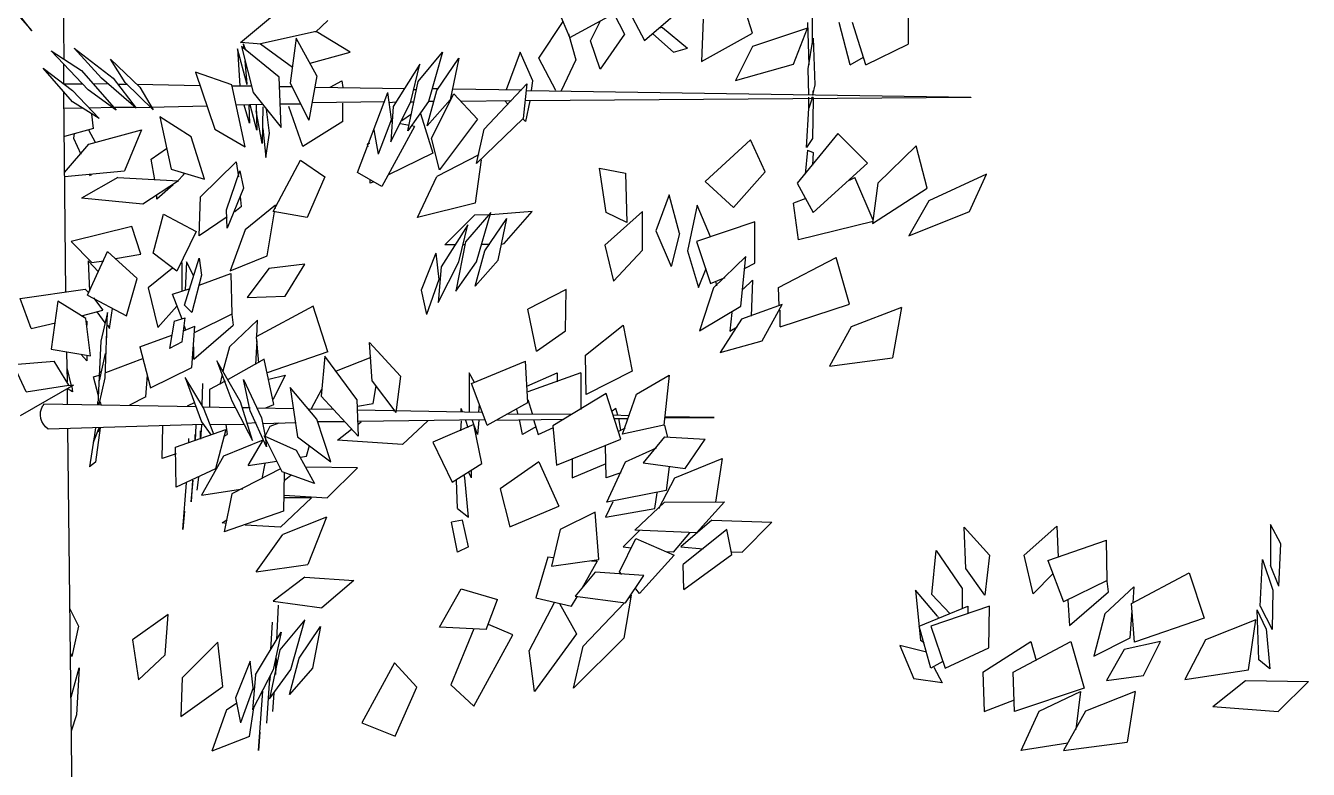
# Model space of a CAD drawing. Header units: millimetres. Extents: x 563079 to 571925, y 2063830 to 2067381.
# Drawn here: x 570974.44 to 570982.69, y 2066233.27 to 2066238.05 of the extents above; entities that cross this region are included whole.
import ezdxf

# ---------------------------------------------------------------- set-up
doc = ezdxf.new("R2010")
doc.units = ezdxf.units.MM
doc.header["$MEASUREMENT"] = 0
doc.layers.add('SO', color=48, linetype='Continuous')

# ---------------------------------------------------------------- blocks, each defined once
blk = doc.blocks.new('fasfsfsdf')
at = {"color": 99, "linetype": 'ByBlock'}
for p, q in [((596094.0877, 2065628.899), (596094.0211, 2065623.2369)), ((596089.5922, 2065623.401), (596089.6874, 2065623.7007)), ((596088.5932, 2065623.5972), (596088.5932, 2065623.3296)), ((596089.2069, 2065623.3296), (596089.2069, 2065623.5972)), ((596090.2868, 2065623.3546), (596089.968, 2065623.6293)), ((596094.2257, 2065623.4153), (596094.4064, 2065623.6436)), ((596090.4057, 2065623.5758), (596090.2868, 2065623.3546)), ((596090.5199, 2065623.5937), (596090.4152, 2065623.3939)), ((596090.7672, 2065623.3724), (596090.8386, 2065623.5401)), ((596094.316, 2065623.5187), (596094.2257, 2065623.4153)), ((596088.8644, 2065623.1976), (596088.95, 2065623.4688)), ((596088.9643, 2065623.1976), (596089.0356, 2065623.4688)), ((596089.2402, 2065623.4688), (596089.2307, 2065623.1976)), ((596089.3306, 2065623.2012), (596089.2402, 2065623.4331)), ((596089.2402, 2065623.4331), (596089.5922, 2065623.3154)), ((596089.9109, 2065623.4902), (596089.9205, 2065623.219)), ((596090.1726, 2065623.4367), (596090.0108, 2065623.3047)), ((596090.1726, 2065623.4367), (596090.1916, 2065623.4331)), ((596090.7672, 2065623.3724), (596090.5199, 2065623.508)), ((596090.634, 2065623.351), (596090.5722, 2065623.4759)), ((596090.967, 2065623.2404), (596090.81, 2065623.4759)), ((596092.4037, 2065623.4081), (596092.3228, 2065623.4831)), ((596092.8841, 2065623.3403), (596092.6796, 2065623.5116)), ((596089.2021, 2065623.3689), (596089.1926, 2065623.0692)), ((596089.2354, 2065623.1726), (596089.2021, 2065623.3689)), ((596089.9205, 2065623.219), (596089.5922, 2065623.401)), ((596090.1012, 2065623.2797), (596090.2344, 2065623.3974)), ((596090.4152, 2065623.3939), (596090.5722, 2065623.1691)), ((596090.5722, 2065623.1691), (596090.634, 2065623.351)), ((596090.7767, 2065623.3974), (596090.7292, 2065623.2297)), ((596092.1801, 2065623.2797), (596092.3989, 2065623.4117)), ((596092.3942, 2065623.1263), (596092.5274, 2065623.3689)), ((596092.3989, 2065623.4117), (596092.7557, 2065623.3332)), ((596092.5274, 2065623.3689), (596092.5654, 2065623.0799)), ((596088.8644, 2065623.1976), (596088.5932, 2065623.3296)), ((596089.5922, 2065623.3154), (596089.7016, 2065623.0977)), ((596090.1012, 2065623.2797), (596090.0108, 2065623.3047)), ((596091.0051, 2065623.0942), (596091.086, 2065623.2797)), ((596091.086, 2065623.2797), (596091.1763, 2065623.0371)), ((596091.7424, 2065623.0906), (596091.5855, 2065623.2797)), ((596091.5855, 2065623.2797), (596091.6758, 2065622.9621)), ((596092.437, 2065623.2083), (596092.1801, 2065623.2797)), ((596092.7557, 2065623.3332), (596092.5511, 2065623.1834)), ((596092.6368, 2065623.1191), (596092.8794, 2065623.3154)), ((596092.7509, 2065623.3296), (596092.8841, 2065623.3403)), ((596092.8794, 2065623.3154), (596092.8033, 2065623.0192)), ((596092.8413, 2065623.0692), (596092.9032, 2065623.3011)), ((596092.8508, 2065623.2904), (596092.8651, 2065623.3332)), ((596092.8604, 2065623.3011), (596092.8651, 2065623.3332)), ((596092.9032, 2065623.3011), (596092.8889, 2065623.062)), ((596093.9545, 2065623.3047), (596093.7024, 2065623.112)), ((596093.7785, 2065623.112), (596093.9545, 2065623.3047)), ((596093.8641, 2065623.0371), (596094.102, 2065623.2868)), ((596094.102, 2065623.2868), (596093.9069, 2065623.1619)), ((596088.9643, 2065623.1976), (596088.8787, 2065623.2476)), ((596089.7016, 2065623.0977), (596089.3306, 2065623.2012)), ((596090.7292, 2065623.2297), (596090.8243, 2065623.0299)), ((596090.8576, 2065623.0335), (596090.967, 2065623.2404)), ((596091.6235, 2065623.0335), (596091.4808, 2065623.2404)), ((596091.4808, 2065623.2404), (596091.5379, 2065622.9729)), ((596091.79, 2065622.9621), (596091.7329, 2065623.2012)), ((596091.7329, 2065623.2012), (596091.9042, 2065622.93)), ((596092.8413, 2065623.0763), (596092.8556, 2065623.2226)), ((596093.7214, 2065623.2333), (596093.5311, 2065623.0549)), ((596093.6263, 2065623.0835), (596093.7214, 2065623.2333)), ((596094.0211, 2065623.0763), (596094.0211, 2065623.2048)), ((596089.2307, 2065623.005), (596089.2354, 2065623.1726)), ((596092.3942, 2065623.1263), (596092.4465, 2065622.8408)), ((596092.6225, 2065622.7945), (596092.6368, 2065623.1191)), ((596092.9412, 2065623.0692), (596093.1743, 2065623.1512)), ((596093.1743, 2065623.1512), (596093.0506, 2065622.7838)), ((596093.7024, 2065623.112), (596093.5549, 2065622.9193)), ((596093.5549, 2065622.9193), (596093.7785, 2065623.112)), ((596093.9069, 2065623.1619), (596093.6833, 2065622.9051)), ((596094.1543, 2065623.1762), (596093.964, 2065623.0335)), ((596093.964, 2065622.9586), (596094.1543, 2065623.1762)), ((596091.0431, 2065623.0335), (596088.1889, 2065622.9907)), ((596089.1926, 2065623.0692), (596089.2069, 2065623.005)), ((596089.2021, 2065623.005), (596089.2021, 2065623.0299)), ((596091.0146, 2065623.0335), (596091.0051, 2065623.0942)), ((596091.3191, 2065622.7838), (596091.0431, 2065623.0763)), ((596091.0431, 2065623.0763), (596091.0669, 2065622.8515)), ((596091.5189, 2065623.0442), (596091.0764, 2065623.0371)), ((596091.614, 2065623.0442), (596091.6525, 2065623.0442)), ((596091.6854, 2065622.8052), (596091.6235, 2065623.0335)), ((596091.809, 2065622.7731), (596091.7424, 2065623.0906)), ((596091.7537, 2065623.0371), (596091.771, 2065623.0371)), ((596091.8281, 2065623.0442), (596092.4037, 2065623.0513)), ((596091.9137, 2065622.848), (596091.9375, 2065623.0192)), ((596092.1325, 2065622.5055), (596091.9375, 2065623.0192)), ((596092.2324, 2065623.0942), (596092.2277, 2065623.0513)), ((596092.3085, 2065623.0549), (596092.2324, 2065623.0942)), ((596092.5654, 2065623.0799), (596092.4465, 2065622.8408)), ((596092.632, 2065623.0585), (596092.5511, 2065623.0585)), ((596092.8033, 2065623.0192), (596092.6225, 2065622.7945)), ((596092.9365, 2065623.062), (596092.8128, 2065623.062)), ((596092.8556, 2065622.6696), (596092.9412, 2065623.0692)), ((596093.5501, 2065623.0727), (596093.1458, 2065623.0656)), ((596093.4455, 2065622.9086), (596093.6263, 2065623.0835)), ((596093.5311, 2065623.0549), (596093.4455, 2065622.9086)), ((596093.6738, 2065623.0727), (596093.612, 2065623.0727)), ((596093.6833, 2065622.9051), (596093.8641, 2065623.0371)), ((596093.7357, 2065623.0727), (596093.8308, 2065623.0763)), ((596093.964, 2065623.0335), (596093.7928, 2065622.8515)), ((596094.0211, 2065623.0763), (596093.9022, 2065623.0763)), ((596094.0068, 2065621.7348), (596094.0211, 2065623.0228)), ((596088.1889, 2065622.9907), (596088.1889, 2065622.9871)), ((596088.1889, 2065622.9871), (596091.0527, 2065622.9657)), ((596089.2069, 2065623.005), (596089.2021, 2065623.005)), ((596089.2021, 2065622.9907), (596089.2021, 2065622.9871)), ((596089.2021, 2065622.9871), (596089.2117, 2065622.9871)), ((596089.2021, 2065622.9764), (596089.2069, 2065622.7231)), ((596089.2117, 2065622.9871), (596089.2117, 2065622.9907)), ((596089.2117, 2065622.9764), (596089.2307, 2065622.9193)), ((596089.2307, 2065622.9193), (596089.2307, 2065622.9907)), ((596091.0241, 2065622.9657), (596091.0527, 2065622.8337)), ((596091.143, 2065622.9657), (596091.4665, 2065622.9621)), ((596091.1668, 2065622.9443), (596091.1859, 2065622.9657)), ((596091.5141, 2065623.0121), (596091.3619, 2065622.848)), ((596091.6568, 2065622.7267), (596091.5141, 2065623.0121)), ((596091.5379, 2065622.9729), (596091.6854, 2065622.8052)), ((596091.6425, 2065622.9621), (596091.6758, 2065622.9621)), ((596091.6758, 2065622.9621), (596091.809, 2065622.7731)), ((596091.7918, 2065622.9586), (596091.7701, 2065622.9586)), ((596091.9185, 2065622.7017), (596091.79, 2065622.9621)), ((596091.928, 2065622.955), (596091.8852, 2065622.9586)), ((596092.4227, 2065622.955), (596091.9565, 2065622.9621)), ((596092.2277, 2065622.8337), (596092.2277, 2065622.9514)), ((596092.4988, 2065622.9443), (596092.6273, 2065622.9443)), ((596092.9127, 2065622.9407), (596092.7414, 2065622.9443)), ((596092.7842, 2065622.9407), (596092.7795, 2065622.7766)), ((596092.7795, 2065622.7766), (596092.8223, 2065622.9407)), ((596092.8271, 2065622.823), (596092.8604, 2065622.9372)), ((596092.8318, 2065622.9372), (596092.8271, 2065622.823)), ((596093.7928, 2065622.8515), (596093.964, 2065622.9586)), ((596089.245, 2065622.666), (596089.2307, 2065622.9193)), ((596091.7282, 2065622.8837), (596091.6473, 2065622.6303)), ((596091.7853, 2065622.8801), (596091.8471, 2065622.8373)), ((596091.9042, 2065622.93), (596091.9185, 2065622.7017)), ((596092.4845, 2065622.6732), (596092.5749, 2065622.93)), ((596092.6986, 2065622.7588), (596092.7176, 2065622.9122)), ((596092.7414, 2065622.9265), (596092.7462, 2065622.691)), ((596092.7462, 2065622.691), (596092.7842, 2065622.9015)), ((596093.5597, 2065622.9229), (596093.0982, 2065622.9336)), ((596093.2029, 2065622.7338), (596093.4027, 2065622.8622)), ((596093.4027, 2065622.8622), (596093.3313, 2065622.5269)), ((596093.5597, 2065622.9229), (596093.6976, 2065622.9229)), ((596093.7071, 2065622.9229), (596093.8546, 2065622.9193)), ((596093.8308, 2065622.7873), (596093.8403, 2065622.8801)), ((596093.8974, 2065622.9193), (596094.0211, 2065622.9158)), ((596091.0669, 2065622.848), (596091.0527, 2065622.8337)), ((596091.0669, 2065622.8515), (596091.3666, 2065622.5625)), ((596091.3666, 2065622.5625), (596091.3191, 2065622.7838)), ((596091.3619, 2065622.848), (596091.6045, 2065622.5233)), ((596091.7662, 2065622.8016), (596091.7853, 2065622.8052)), ((596091.7662, 2065622.8016), (596091.9755, 2065622.4163)), ((596091.8566, 2065622.8194), (596091.7995, 2065622.8087)), ((596091.9137, 2065622.8337), (596091.9089, 2065622.8337)), ((596091.9137, 2065622.848), (596091.9993, 2065622.6232)), ((596092.0279, 2065622.7802), (596091.9993, 2065622.6232)), ((596092.2277, 2065622.8337), (596092.4845, 2065622.6732)), ((596092.7414, 2065622.7873), (596092.7224, 2065622.6018)), ((596093.0506, 2065622.7838), (596092.8556, 2065622.6696)), ((596093.8594, 2065622.6874), (596093.5216, 2065622.7802)), ((596093.5216, 2065622.7802), (596093.631, 2065622.5162)), ((596093.8165, 2065622.6981), (596093.8594, 2065622.7766)), ((596093.8308, 2065622.7873), (596094.0163, 2065622.7374)), ((596088.8549, 2065622.5661), (596089.0452, 2065622.7552)), ((596089.0452, 2065622.7552), (596089.3068, 2065622.4377)), ((596089.2069, 2065622.7231), (596089.245, 2065622.666)), ((596089.5114, 2065622.509), (596089.6065, 2065622.716)), ((596089.6065, 2065622.716), (596089.8967, 2065622.4484)), ((596091.6045, 2065622.5233), (596091.6568, 2065622.7267)), ((596092.0564, 2065622.691), (596092.0707, 2065622.6874)), ((596092.7224, 2065622.6018), (596092.6986, 2065622.7588)), ((596093.1172, 2065622.4626), (596093.2029, 2065622.7338)), ((596093.9593, 2065622.7267), (596093.9117, 2065622.6232)), ((596093.9545, 2065622.7552), (596093.9593, 2065622.7267)), ((596088.4695, 2065622.4056), (596088.5409, 2065622.6767)), ((596088.5409, 2065622.6767), (596088.7883, 2065622.4377)), ((596089.2402, 2065622.6482), (596089.2021, 2065622.6339)), ((596089.2021, 2065622.6339), (596089.2069, 2065622.5518)), ((596089.2402, 2065622.6482), (596089.2545, 2065622.4948)), ((596091.3524, 2065622.6196), (596091.6235, 2065622.4805)), ((596091.6473, 2065622.6303), (596091.9327, 2065622.4912)), ((596092.0707, 2065622.6874), (596092.0659, 2065622.6696)), ((596093.4598, 2065622.5911), (596093.3599, 2065622.6589)), ((596094.0163, 2065622.5055), (596093.8594, 2065622.6874)), ((596089.2021, 2065622.2486), (596088.8549, 2065622.5661)), ((596090.5769, 2065622.534), (596090.4104, 2065622.5019)), ((596090.5341, 2065622.2486), (596090.5769, 2065622.534)), ((596091.3381, 2065622.5875), (596091.3761, 2065622.3092)), ((596092.4988, 2065622.584), (596092.3418, 2065622.4769)), ((596092.6748, 2065622.2557), (596092.4988, 2065622.584)), ((596092.9127, 2065622.5733), (596092.8984, 2065622.4769)), ((596093.141, 2065622.3485), (596092.9127, 2065622.5733)), ((596093.3313, 2065622.5269), (596093.1172, 2065622.4626)), ((596093.436, 2065622.4591), (596093.4598, 2065622.5911)), ((596088.1984, 2065622.2557), (596088.089, 2065622.4948)), ((596088.089, 2065622.4948), (596088.46, 2065622.3235)), ((596088.8168, 2065622.1986), (596088.9357, 2065622.4734)), ((596088.969, 2065622.4555), (596088.9357, 2065622.4734)), ((596089.5114, 2065622.509), (596089.7159, 2065622.2807)), ((596089.8967, 2065622.4484), (596089.7159, 2065622.2807)), ((596090.4104, 2065622.5019), (596090.4009, 2065622.1844)), ((596091.7472, 2065622.2165), (596091.6235, 2065622.4805)), ((596091.9755, 2065622.4163), (596092.1325, 2065622.5055)), ((596092.0279, 2065622.4448), (596092.0516, 2065622.4377)), ((596092.0516, 2065622.4377), (596092.0516, 2065622.4591)), ((596092.3418, 2065622.4769), (596092.456, 2065622.2165)), ((596092.8889, 2065622.5162), (596092.8651, 2065622.4056)), ((596092.9745, 2065622.2664), (596092.8889, 2065622.5162)), ((596093.2504, 2065622.4912), (596093.2457, 2065622.5019)), ((596093.2504, 2065622.4912), (596093.2885, 2065622.4519)), ((596093.6738, 2065622.4734), (596093.2837, 2065622.4519)), ((596093.2837, 2065622.4519), (596093.5121, 2065622.3021)), ((596094.0163, 2065622.4805), (596093.631, 2065622.5162)), ((596093.6738, 2065622.4734), (596093.9069, 2065622.3413)), ((596093.8451, 2065622.4948), (596093.8498, 2065622.4841)), ((596093.8498, 2065622.4841), (596093.8546, 2065622.4948)), ((596088.8216, 2065622.1772), (596088.4695, 2065622.4056)), ((596088.7883, 2065622.4377), (596088.8216, 2065622.1772)), ((596089.3068, 2065622.4377), (596089.2021, 2065622.2486)), ((596090.0632, 2065622.113), (596090.1298, 2065622.3628)), ((596090.1298, 2065622.3628), (596090.2154, 2065622.1308)), ((596092.8651, 2065622.4056), (596092.9698, 2065622.1487)), ((596093.317, 2065622.427), (596093.4217, 2065622.3342)), ((596088.46, 2065622.3235), (596088.5885, 2065622.0987)), ((596089.2497, 2065622.3378), (596089.3306, 2065622.3092)), ((596089.2973, 2065622.0738), (596089.3306, 2065622.3092)), ((596089.8634, 2065622.0916), (596089.949, 2065622.295)), ((596089.949, 2065622.295), (596090.0108, 2065622.0024)), ((596091.3761, 2065622.3092), (596091.7472, 2065622.2165)), ((596092.6606, 2065622.295), (596092.8556, 2065622.138)), ((596092.6606, 2065622.2736), (596092.6606, 2065622.295)), ((596092.8794, 2065622.2878), (596092.8841, 2065622.352)), ((596092.8794, 2065622.2878), (596092.9222, 2065622.2521)), ((596093.1505, 2065622.0987), (596093.141, 2065622.3485)), ((596093.4217, 2065622.3342), (596093.4217, 2065622.3556)), ((596093.5121, 2065622.3021), (596093.9069, 2065622.3413)), ((596088.5885, 2065622.0987), (596088.1984, 2065622.2557)), ((596090.301, 2065622.006), (596090.301, 2065622.2557)), ((596090.301, 2065622.2557), (596090.5436, 2065622.0381)), ((596090.4009, 2065622.1844), (596090.5341, 2065622.2486)), ((596091.0098, 2065622.2557), (596091.2762, 2065622.2343)), ((596091.1906, 2065622.0488), (596091.0098, 2065622.2557)), ((596091.2287, 2065621.9417), (596091.1716, 2065622.2093)), ((596091.3143, 2065622.0024), (596091.1716, 2065622.2093)), ((596091.3666, 2065621.931), (596091.2762, 2065622.2486)), ((596091.2762, 2065622.2486), (596091.438, 2065622.0595)), ((596091.2762, 2065622.2343), (596091.2858, 2065622.2343)), ((596091.2858, 2065622.2343), (596091.3809, 2065622.2307)), ((596091.5712, 2065622.0416), (596091.3809, 2065622.2307)), ((596092.456, 2065622.2165), (596092.6748, 2065622.2557)), ((596092.7129, 2065621.9703), (596092.6653, 2065622.2521)), ((596092.9698, 2065622.1487), (596092.9745, 2065622.2664)), ((596092.9698, 2065622.22), (596093.1505, 2065622.0987)), ((596093.3789, 2065622.2379), (596093.1696, 2065622.1273)), ((596093.4455, 2065621.9881), (596093.3789, 2065622.2379)), ((596088.8168, 2065622.1915), (596089.2973, 2065622.0738)), ((596089.5779, 2065622.1879), (596089.9538, 2065622.0631)), ((596089.5779, 2065621.9239), (596089.5779, 2065622.1879)), ((596090.0632, 2065622.113), (596090.1155, 2065621.9025)), ((596090.2154, 2065622.1308), (596090.1155, 2065621.9025)), ((596091.4808, 2065621.931), (596091.4237, 2065622.1701)), ((596091.4237, 2065622.1701), (596091.595, 2065621.8989)), ((596092.8556, 2065622.138), (596092.9507, 2065621.874)), ((596093.1696, 2065622.1273), (596093.2933, 2065621.8704)), ((596093.5264, 2065621.981), (596093.5834, 2065622.1594)), ((596093.5834, 2065622.1594), (596093.9735, 2065622.0631)), ((596089.9538, 2065622.0631), (596089.8634, 2065621.7919)), ((596090.5436, 2065622.0381), (596090.4866, 2065621.8062)), ((596091.2049, 2065622.0452), (596091.1906, 2065622.0488)), ((596091.3333, 2065622.0452), (596091.281, 2065622.0452)), ((596091.438, 2065622.0595), (596091.4998, 2065621.7419)), ((596091.438, 2065622.0416), (596091.4523, 2065622.0416)), ((596091.4998, 2065622.0416), (596091.5712, 2065622.0416)), ((596093.9735, 2065622.0631), (596093.8403, 2065621.9275)), ((596088.969, 2065621.6599), (596089.0547, 2065621.9596)), ((596089.4257, 2065621.7669), (596089.0547, 2065621.9596)), ((596089.6683, 2065621.6456), (596089.635, 2065621.9667)), ((596089.635, 2065621.9667), (596089.8443, 2065621.7634)), ((596090.0108, 2065622.0024), (596089.9395, 2065621.7669)), ((596090.4866, 2065621.8062), (596090.301, 2065622.006)), ((596091.3761, 2065621.7741), (596091.3143, 2065622.0024)), ((596091.6283, 2065621.9881), (596091.6092, 2065621.8169)), ((596091.6283, 2065621.9881), (596091.7234, 2065621.7491)), ((596092.9507, 2065621.874), (596092.7129, 2065621.9703)), ((596093.1505, 2065621.956), (596093.1363, 2065621.8454)), ((596093.2457, 2065621.6528), (596093.1505, 2065621.956)), ((596093.2933, 2065621.8704), (596093.4455, 2065621.9881)), ((596093.6881, 2065621.9524), (596093.5264, 2065621.981)), ((596093.7404, 2065621.9988), (596093.5501, 2065621.824)), ((596093.8689, 2065621.717), (596093.7404, 2065621.9988)), ((596089.6398, 2065621.8918), (596089.5779, 2065621.9239)), ((596089.9395, 2065621.7669), (596089.8919, 2065621.8882)), ((596091.3761, 2065621.7741), (596091.2287, 2065621.9417)), ((596091.4998, 2065621.7419), (596091.3666, 2065621.931)), ((596091.614, 2065621.6706), (596091.4808, 2065621.931)), ((596091.595, 2065621.8989), (596091.614, 2065621.6706)), ((596092.5987, 2065621.7098), (596092.4703, 2065621.9168)), ((596092.4703, 2065621.9168), (596092.7034, 2065621.8882)), ((596092.7034, 2065621.8882), (596092.8413, 2065621.7027)), ((596093.1838, 2065621.8383), (596093.2314, 2065621.931)), ((596093.2314, 2065621.931), (596093.2409, 2065621.7491)), ((596093.26, 2065621.7419), (596093.26, 2065621.9275)), ((596093.3218, 2065621.8918), (596093.4788, 2065621.7634)), ((596093.8403, 2065621.9275), (596093.7642, 2065621.9382)), ((596093.8641, 2065621.9382), (596093.7975, 2065621.8668)), ((596093.8641, 2065621.9382), (596093.8546, 2065621.7419)), ((596089.5922, 2065621.8133), (596089.6541, 2065621.7562)), ((596089.5922, 2065621.8133), (596089.6017, 2065621.5814)), ((596089.8634, 2065621.7919), (596089.7682, 2065621.8311)), ((596089.8301, 2065621.8062), (596089.8253, 2065621.7776)), ((596091.6092, 2065621.8169), (596091.6901, 2065621.5921)), ((596092.946, 2065621.8561), (596092.9412, 2065621.5957)), ((596093.1505, 2065621.7812), (596092.946, 2065621.8561)), ((596093.1363, 2065621.8454), (596093.1981, 2065621.6064)), ((596093.6167, 2065621.585), (596093.5501, 2065621.824)), ((596089.421, 2065621.6492), (596089.4257, 2065621.7669)), ((596089.8443, 2065621.7634), (596089.9347, 2065621.4886)), ((596090.7958, 2065621.4886), (596090.791, 2065621.7527)), ((596090.791, 2065621.7527), (596091.0384, 2065621.6278)), ((596091.7234, 2065621.7491), (596091.6901, 2065621.5921)), ((596092.8413, 2065621.7027), (596092.5987, 2065621.7098)), ((596093.3218, 2065621.7241), (596093.2076, 2065621.7598)), ((596093.26, 2065621.5636), (596093.3218, 2065621.7241)), ((596093.4788, 2065621.7634), (596093.4169, 2065621.51)), ((596093.8689, 2065621.717), (596093.6167, 2065621.585)), ((596093.8308, 2065621.6991), (596093.769, 2065621.6206)), ((596093.8594, 2065621.7312), (596093.8831, 2065621.7562)), ((596094.3018, 2065621.6956), (596093.8831, 2065621.7562)), ((596088.636, 2065621.6385), (596088.6931, 2065621.3138)), ((596088.636, 2065621.6385), (596088.9595, 2065621.5136)), ((596089.4162, 2065621.5136), (596088.969, 2065621.6599)), ((596089.5304, 2065621.4244), (596089.4019, 2065621.6563)), ((596089.4019, 2065621.6563), (596089.6636, 2065621.5636)), ((596089.4162, 2065621.5136), (596089.4162, 2065621.6206)), ((596089.9347, 2065621.4886), (596089.6683, 2065621.6456)), ((596090.9813, 2065621.3566), (596091.0384, 2065621.6278)), ((596092.3228, 2065621.3531), (596092.4179, 2065621.6456)), ((596092.4179, 2065621.6456), (596092.7842, 2065621.4494)), ((596093.1981, 2065621.6064), (596093.2457, 2065621.6528)), ((596093.4169, 2065621.51), (596093.2933, 2065621.6456)), ((596093.7262, 2065621.5029), (596093.7071, 2065621.6313)), ((596093.9069, 2065621.585), (596093.769, 2065621.6206)), ((596093.8784, 2065621.5671), (596094.0592, 2065621.6777)), ((596094.0592, 2065621.6777), (596094.102, 2065621.3709)), ((596094.2304, 2065621.5029), (596094.3018, 2065621.6956)), ((596089.6636, 2065621.5636), (596089.8015, 2065621.3495)), ((596089.7254, 2065621.6064), (596089.7397, 2065621.4851)), ((596092.7795, 2065621.4494), (596092.7747, 2065621.5564)), ((596092.7747, 2065621.5564), (596092.9555, 2065621.3852)), ((596092.9412, 2065621.5921), (596092.9317, 2065621.5243)), ((596092.9412, 2065621.5957), (596093.1791, 2065621.4779)), ((596093.26, 2065621.4173), (596093.2409, 2065621.5707)), ((596093.3123, 2065621.5493), (596093.2409, 2065621.5707)), ((596093.3123, 2065621.5493), (596093.3408, 2065621.3745)), ((596093.7547, 2065621.1854), (596093.7404, 2065621.6064)), ((596093.7404, 2065621.6064), (596093.7832, 2065621.4208)), ((596093.7547, 2065621.5386), (596093.807, 2065621.6099)), ((596093.8498, 2065621.3281), (596093.8784, 2065621.5671)), ((596093.8736, 2065621.5493), (596093.8736, 2065621.5243)), ((596093.8974, 2065621.585), (596093.8927, 2065621.5743)), ((596094.2304, 2065621.5029), (596094.0734, 2065621.5386)), ((596088.9595, 2065621.5136), (596089.0975, 2065621.2603)), ((596089.7397, 2065621.4851), (596089.6921, 2065621.5136)), ((596090.4247, 2065621.5243), (596090.3676, 2065621.2282)), ((596090.6673, 2065621.3316), (596090.4247, 2065621.5243)), ((596090.9813, 2065621.3566), (596090.7958, 2065621.4886)), ((596093.1838, 2065621.3067), (596092.9317, 2065621.5243)), ((596093.2504, 2065621.4886), (596093.1791, 2065621.5172)), ((596093.1981, 2065621.2532), (596093.1791, 2065621.5172)), ((596093.2362, 2065621.4922), (596093.2457, 2065621.5172)), ((596093.5311, 2065621.3852), (596093.3266, 2065621.4601)), ((596093.7404, 2065621.5243), (596093.7262, 2065621.5029)), ((596093.7452, 2065621.4422), (596093.7452, 2065621.4637)), ((596089.8015, 2065621.3495), (596089.5304, 2065621.4244)), ((596092.0564, 2065621.4137), (596091.8566, 2065621.1961)), ((596092.0374, 2065621.164), (596092.0564, 2065621.4137)), ((596092.7842, 2065621.4494), (596092.77, 2065621.2817)), ((596092.7795, 2065621.4244), (596092.789, 2065621.271)), ((596092.9555, 2065621.3852), (596092.9983, 2065621.2282)), ((596093.1838, 2065621.3067), (596093.1838, 2065621.3852)), ((596093.26, 2065621.4173), (596093.3408, 2065621.3745)), ((596093.5311, 2065621.3852), (596093.4645, 2065621.1211)), ((596093.7832, 2065621.4208), (596093.8023, 2065621.0141)), ((596094.102, 2065621.3709), (596093.8498, 2065621.3281)), ((596089.0975, 2065621.2603), (596088.6931, 2065621.3138)), ((596090.6626, 2065621.0783), (596090.6673, 2065621.3316)), ((596091.0384, 2065621.0284), (596091.0527, 2065621.2924)), ((596091.3999, 2065621.1497), (596091.0527, 2065621.2924)), ((596091.9898, 2065621.3423), (596091.9898, 2065621.3388)), ((596092.0469, 2065621.3174), (596092.2705, 2065621.2282)), ((596092.1373, 2065621.0462), (596092.3418, 2065621.3245)), ((596092.3228, 2065621.3531), (596092.7129, 2065621.2175)), ((596092.3418, 2065621.3245), (596092.3656, 2065621.0676)), ((596092.6701, 2065621.0141), (596092.7319, 2065621.3067)), ((596092.7319, 2065621.3067), (596092.965, 2065621.1747)), ((596092.8841, 2065621.0319), (596093.0364, 2065621.296)), ((596093.0364, 2065621.296), (596092.9412, 2065621.0391)), ((596093.7499, 2065621.221), (596093.5121, 2065621.3102)), ((596093.7547, 2065621.3423), (596093.7928, 2065621.1675)), ((596093.8736, 2065621.296), (596093.9117, 2065621.3388)), ((596093.8736, 2065621.3316), (596093.8736, 2065621.296)), ((596093.9878, 2065621.139), (596094.0829, 2065621.2924)), ((596093.9973, 2065621.1604), (596094.0021, 2065621.3531)), ((596094.3446, 2065621.271), (596094.0829, 2065621.2924)), ((596090.3676, 2065621.2282), (596090.6626, 2065621.0783)), ((596090.6959, 2065621.2175), (596090.6959, 2065620.982)), ((596090.6959, 2065621.2175), (596091.0384, 2065621.0962)), ((596091.0431, 2065621.1318), (596090.8481, 2065621.2175)), ((596090.8481, 2065621.2175), (596090.8481, 2065621.1604)), ((596091.3809, 2065621.1568), (596091.4142, 2065621.2175)), ((596091.4142, 2065621.2175), (596091.4142, 2065620.9642)), ((596093.0031, 2065621.2068), (596093.0173, 2065621.1426)), ((596093.4645, 2065621.1211), (596093.1981, 2065621.2532)), ((596093.788, 2065621.2282), (596093.7928, 2065621.2175)), ((596094.0021, 2065621.2496), (596093.9735, 2065621.1354)), ((596094.2637, 2065621.0962), (596094.3446, 2065621.271)), ((596090.3391, 2065621.0819), (596090.1298, 2065621.2032)), ((596090.1298, 2065621.2032), (596090.1631, 2065620.8821)), ((596091.3, 2065620.8821), (596091.3999, 2065621.1497)), ((596091.8566, 2065621.1961), (596091.8852, 2065620.9642)), ((596092.0374, 2065621.164), (596091.8852, 2065620.9642)), ((596092.0326, 2065621.0212), (596092.0136, 2065621.1354)), ((596092.3942, 2065620.9213), (596092.5654, 2065621.1247)), ((596092.5654, 2065621.1247), (596092.5178, 2065620.8072)), ((596092.7034, 2065621.1782), (596092.5987, 2065621.2032)), ((596092.5987, 2065621.2032), (596092.6748, 2065621.0462)), ((596092.8651, 2065621.1747), (596092.7509, 2065620.9285)), ((596092.8223, 2065620.9749), (596092.8651, 2065621.1747)), ((596092.984, 2065621.164), (596093.0839, 2065621.1104)), ((596093.122, 2065620.9927), (596093.2409, 2065621.1889)), ((596093.1315, 2065621.0105), (596093.1268, 2065621.1497)), ((596093.2409, 2065621.1889), (596093.1363, 2065620.9035)), ((596093.4931, 2065621.0641), (596093.4835, 2065621.2032)), ((596093.7928, 2065621.0141), (596093.7547, 2065621.1854)), ((596093.8308, 2065621.1925), (596093.7928, 2065621.2032)), ((596093.7975, 2065621.0712), (596093.8308, 2065621.1925)), ((596093.9593, 2065621.139), (596093.9926, 2065621.1354)), ((596093.9593, 2065621.139), (596094.3018, 2065620.9428)), ((596093.9688, 2065621.1283), (596093.964, 2065621.0962)), ((596094.2637, 2065621.0962), (596093.9878, 2065621.139)), ((596090.4295, 2065620.825), (596090.3391, 2065621.0819)), ((596090.439, 2065620.7929), (596090.5341, 2065621.0855)), ((596090.5341, 2065621.0855), (596090.8766, 2065620.8785)), ((596091.0384, 2065621.0462), (596091.0098, 2065620.957)), ((596092.3656, 2065621.0676), (596092.1278, 2065620.8107)), ((596092.1373, 2065621.0462), (596092.1278, 2065620.8107)), ((596092.4275, 2065620.9891), (596092.3609, 2065621.114)), ((596093.0839, 2065621.1104), (596093.0839, 2065620.9998)), ((596093.4931, 2065621.0641), (596093.5977, 2065621.0105)), ((596093.964, 2065621.0962), (596093.9926, 2065621.114)), ((596093.9973, 2065621.0177), (596093.9973, 2065621.114)), ((596090.4588, 2065620.9453), (596090.4723, 2065620.9891)), ((596090.4723, 2065620.9891), (596090.4961, 2065620.9713)), ((596091.3, 2065620.8821), (596091.0384, 2065621.0284)), ((596091.1097, 2065620.9856), (596091.105, 2065620.957)), ((596091.3307, 2065620.9642), (596092.1325, 2065620.9784)), ((596091.3524, 2065620.9642), (596091.3476, 2065621.0177)), ((596091.457, 2065620.9677), (596091.4665, 2065620.9891)), ((596091.4665, 2065620.9677), (596091.4665, 2065620.9891)), ((596092.1325, 2065621.0034), (596092.0326, 2065621.0212)), ((596092.2847, 2065620.982), (596092.4465, 2065620.9856)), ((596092.7795, 2065620.9927), (596092.5416, 2065620.9891)), ((596092.7224, 2065620.9927), (596092.6701, 2065621.0141)), ((596092.7176, 2065620.743), (596092.8223, 2065620.9749)), ((596092.9412, 2065621.0391), (596092.808, 2065620.7822)), ((596092.808, 2065620.7822), (596092.8841, 2065621.0319)), ((596092.8699, 2065620.9963), (596092.8223, 2065620.9963)), ((596093.1268, 2065620.9998), (596092.9174, 2065620.9963)), ((596093.0554, 2065620.825), (596093.122, 2065620.9927)), ((596093.1696, 2065620.9998), (596094.1495, 2065621.0177)), ((596093.1791, 2065621.0284), (596093.2267, 2065621.0034)), ((596093.788, 2065621.0319), (596093.7832, 2065621.0141)), ((596093.8023, 2065621.0141), (596093.8023, 2065621.0319)), ((596094.1495, 2065621.0177), (596094.1556, 2065621.0076)), ((596089.8396, 2065620.932), (596090.1575, 2065620.9357)), ((596090.1583, 2065620.9284), (596089.8396, 2065620.932)), ((596090.1583, 2065620.8821), (596090.1393, 2065620.8036)), ((596090.1631, 2065620.8821), (596090.4295, 2065620.825)), ((596090.388, 2065620.9428), (596090.4889, 2065620.9464)), ((596090.4818, 2065620.9249), (596090.3943, 2065620.9249)), ((596090.439, 2065620.85), (596090.4533, 2065620.9249)), ((596090.7585, 2065620.9499), (596091.1716, 2065620.9535)), ((596091.2427, 2065620.9141), (596090.8059, 2065620.9213)), ((596090.8766, 2065620.8785), (596090.8529, 2065620.6252)), ((596091.0003, 2065620.9178), (596090.9718, 2065620.8214)), ((596091.0717, 2065620.8214), (596091.0907, 2065620.9178)), ((596092.1278, 2065620.9071), (596091.3133, 2065620.9177)), ((596091.3333, 2065620.6359), (596091.3857, 2065620.8857)), ((596091.3524, 2065620.9142), (596091.3619, 2065620.8214)), ((596091.3619, 2065620.8214), (596091.3809, 2065620.875)), ((596091.3952, 2065620.9142), (596091.3857, 2065620.8821)), ((596091.3857, 2065620.8857), (596091.6473, 2065620.7715)), ((596091.438, 2065620.9142), (596091.4237, 2065620.8678)), ((596091.4665, 2065620.9106), (596091.4713, 2065620.8464)), ((596091.8423, 2065620.7572), (596091.6806, 2065620.9106)), ((596092.1278, 2065620.8892), (596092.1087, 2065620.9035)), ((596092.2181, 2065620.9071), (596092.2134, 2065620.9035)), ((596092.2134, 2065620.9035), (596092.3846, 2065620.9035)), ((596092.3038, 2065620.6466), (596092.3942, 2065620.9213)), ((596092.7414, 2065620.8928), (596092.5274, 2065620.8999)), ((596092.6939, 2065620.875), (596092.6368, 2065620.8964)), ((596092.7272, 2065620.8107), (596092.6939, 2065620.875)), ((596092.7509, 2065620.9285), (596092.7272, 2065620.8107)), ((596092.7842, 2065620.8964), (596092.8413, 2065620.8928)), ((596093.0792, 2065620.8857), (596092.8604, 2065620.8892)), ((596092.9793, 2065620.8857), (596092.9698, 2065620.8214)), ((596093.1363, 2065620.9035), (596093.0744, 2065620.8179)), ((596093.122, 2065620.8857), (596094.121, 2065620.8571)), ((596093.1363, 2065620.8821), (596093.141, 2065620.7929)), ((596093.1743, 2065620.7822), (596093.1696, 2065620.8821)), ((596093.3884, 2065620.668), (596093.3836, 2065620.875)), ((596090.1583, 2065620.8072), (596089.8967, 2065620.7929)), ((596090.0251, 2065620.6038), (596089.8967, 2065620.7929)), ((596090.1583, 2065620.8072), (596090.2963, 2065620.6395)), ((596090.4533, 2065620.8429), (596090.4104, 2065620.8643)), ((596090.8529, 2065620.6252), (596090.439, 2065620.7929)), ((596090.9718, 2065620.8214), (596090.8719, 2065620.8678)), ((596090.9861, 2065620.8714), (596091.0717, 2065620.8214)), ((596092.261, 2065620.7858), (596092.1706, 2065620.8571)), ((596092.5178, 2065620.8072), (596092.3038, 2065620.6466)), ((596092.7319, 2065620.8143), (596092.5274, 2065620.7215)), ((596092.6177, 2065620.5824), (596092.7319, 2065620.8143)), ((596092.7272, 2065620.8072), (596092.7176, 2065620.743)), ((596092.7272, 2065620.8107), (596092.7272, 2065620.8072)), ((596092.9888, 2065620.8107), (596092.9698, 2065620.8214)), ((596093.3028, 2065620.7394), (596092.9793, 2065620.8536)), ((596092.9793, 2065620.8536), (596093.0459, 2065620.6002)), ((596093.141, 2065620.7929), (596093.141, 2065620.8464)), ((596093.1791, 2065620.8214), (596093.1791, 2065620.7822)), ((596093.2171, 2065620.7679), (596093.2171, 2065620.7965)), ((596093.788, 2065620.8643), (596093.8023, 2065620.8393)), ((596093.788, 2065620.8643), (596093.8165, 2065620.6431)), ((596093.8308, 2065620.7715), (596093.7928, 2065620.8643)), ((596093.8165, 2065620.8643), (596093.8308, 2065620.7715)), ((596093.8261, 2065620.8072), (596093.8546, 2065620.6145)), ((596093.9973, 2065620.8607), (596093.8308, 2065606.8783)), ((596090.4104, 2065620.6466), (596090.2106, 2065620.7358)), ((596090.5341, 2065620.5432), (596090.5389, 2065620.7501)), ((596091.6473, 2065620.7715), (596091.5236, 2065620.5146)), ((596091.8423, 2065620.7572), (596092.261, 2065620.7858)), ((596092.5274, 2065620.7215), (596092.4084, 2065620.5075)), ((596092.4608, 2065620.6823), (596092.4417, 2065620.7501)), ((596092.8366, 2065620.6216), (596092.7367, 2065620.7893)), ((596092.7414, 2065620.7858), (596092.9936, 2065620.6823)), ((596093.298, 2065620.4825), (596093.3028, 2065620.7394)), ((596090.0917, 2065620.5432), (596089.7873, 2065620.668)), ((596089.7873, 2065620.668), (596089.8301, 2065620.3862)), ((596090.2963, 2065620.6395), (596090.0251, 2065620.6038)), ((596090.5294, 2065620.3862), (596090.4104, 2065620.6466)), ((596090.753, 2065620.5432), (596090.5341, 2065620.6359)), ((596090.753, 2065620.6609), (596090.753, 2065620.5432)), ((596090.967, 2065620.6466), (596090.8386, 2065620.3612)), ((596090.967, 2065620.6466), (596091.2144, 2065620.4718)), ((596091.5236, 2065620.5146), (596091.3333, 2065620.6359)), ((596092.4988, 2065620.6752), (596092.4608, 2065620.6823)), ((596092.8366, 2065620.6216), (596092.651, 2065620.6502)), ((596092.7462, 2065620.536), (596092.7272, 2065620.6359)), ((596092.9936, 2065620.6823), (596093.1363, 2065620.4326)), ((596093.298, 2065620.6966), (596093.3884, 2065620.668)), ((596093.8165, 2065620.6431), (596093.8546, 2065620.6145)), ((596090.1298, 2065620.6145), (596090.1488, 2065620.4611)), ((596090.439, 2065620.5753), (596090.5341, 2065620.5432)), ((596091.3999, 2065620.5432), (596091.3999, 2065620.5931)), ((596091.3999, 2065620.5432), (596091.419, 2065620.5788)), ((596091.4427, 2065620.5432), (596091.4475, 2065620.5574)), ((596092.1325, 2065620.6074), (596092.4655, 2065620.6109)), ((596092.3276, 2065620.4147), (596092.1325, 2065620.6074)), ((596092.4084, 2065620.5075), (596092.6177, 2065620.5824)), ((596092.6035, 2065620.5253), (596092.5607, 2065620.561)), ((596092.6035, 2065620.5753), (596092.6082, 2065620.3291)), ((596092.6273, 2065620.6002), (596092.9412, 2065620.4397)), ((596093.0459, 2065620.6002), (596093.298, 2065620.4825)), ((596093.1553, 2065620.5467), (596093.1648, 2065620.4647)), ((596090.1964, 2065620.3469), (596090.0917, 2065620.5432)), ((596091.2144, 2065620.4718), (596091.1526, 2065620.2292)), ((596091.419, 2065620.2898), (596091.4427, 2065620.5432)), ((596091.4903, 2065620.3469), (596091.4951, 2065620.5289)), ((596093.1363, 2065620.4326), (596092.8699, 2065620.4718)), ((596093.2029, 2065620.3897), (596093.1886, 2065620.5289)), ((596093.1934, 2065620.5289), (596093.2029, 2065620.3897)), ((596093.2552, 2065620.2113), (596093.2314, 2065620.511)), ((596090.1583, 2065620.3862), (596089.773, 2065620.3897)), ((596089.773, 2065620.3897), (596089.9538, 2065620.1899)), ((596090.1488, 2065620.4611), (596090.5294, 2065620.3862)), ((596090.3486, 2065620.2078), (596090.1583, 2065620.3862)), ((596090.2202, 2065620.3469), (596090.2059, 2065620.4468)), ((596090.4913, 2065620.3897), (596090.5389, 2065620.2898)), ((596092.6035, 2065620.4326), (596092.3276, 2065620.4147)), ((596092.6273, 2065620.2256), (596092.4275, 2065620.4147)), ((596092.4275, 2065620.4147), (596092.6035, 2065620.4147)), ((596092.9412, 2065620.4397), (596092.9888, 2065620.1971)), ((596090.5389, 2065620.2898), (596090.2202, 2065620.3469)), ((596090.5817, 2065620.0187), (596090.6055, 2065620.3219)), ((596090.6055, 2065620.3219), (596090.8291, 2065620.2113)), ((596091.1526, 2065620.2292), (596090.8386, 2065620.3612)), ((596091.4903, 2065620.3469), (596091.419, 2065620.2898)), ((596092.6082, 2065620.3291), (596092.9888, 2065620.1971)), ((596093.2457, 2065620.3291), (596093.2552, 2065620.2113)), ((596086.1956, 2065620.1186), (596086.2622, 2065620.2435)), ((596086.2622, 2065620.2435), (596086.2622, 2065619.9794)), ((596087.637, 2065620.2328), (596087.6275, 2065620.033)), ((596087.8464, 2065620.0472), (596087.637, 2065620.2328)), ((596088.2317, 2065620.2256), (596088.0699, 2065620.0472)), ((596088.2222, 2065619.9616), (596088.2317, 2065620.2256)), ((596089.8539, 2065620.272), (596089.4685, 2065620.2577)), ((596089.4685, 2065620.2577), (596089.6588, 2065620.0651)), ((596089.8539, 2065620.272), (596090.0537, 2065620.1007)), ((596091.419, 2065620.1007), (596091.457, 2065620.272)), ((596091.457, 2065620.272), (596091.5284, 2065620.2577)), ((596091.4903, 2065620.0651), (596091.5284, 2065620.2577)), ((596092.3323, 2065620.2898), (596092.4512, 2065619.9866)), ((596092.3323, 2065620.2898), (596092.613, 2065620.1792)), ((596092.6273, 2065620.2256), (596092.8556, 2065620.2399)), ((596093.0031, 2065620.2542), (596092.9698, 2065620.2756)), ((596092.9745, 2065620.2506), (596093.0031, 2065620.2542)), ((596087.3136, 2065619.8831), (596087.3183, 2065620.1436)), ((596087.6941, 2065620.0115), (596087.3183, 2065620.1436)), ((596089.7254, 2065620.0508), (596089.7587, 2065620.2113)), ((596089.7587, 2065620.2113), (596090.0394, 2065619.9866)), ((596089.9538, 2065620.1899), (596090.3486, 2065620.2078)), ((596090.1012, 2065620.0651), (596089.9966, 2065620.1899)), ((596090.3438, 2065620.1543), (596090.0965, 2065620.0472)), ((596090.3201, 2065620.2042), (596090.4247, 2065620.1007)), ((596090.4485, 2065619.9402), (596090.3438, 2065620.1543)), ((596090.8291, 2065620.2113), (596090.8862, 2065619.9759)), ((596092.7842, 2065619.9402), (596092.613, 2065620.1792)), ((596086.2099, 2065619.8474), (596086.1956, 2065620.1186)), ((596088.4125, 2065620.0758), (596088.246, 2065619.8332)), ((596088.441, 2065619.7939), (596088.4125, 2065620.0758)), ((596089.7254, 2065620.0686), (596089.6588, 2065620.0651)), ((596090.0346, 2065619.826), (596089.7254, 2065620.0508)), ((596090.0537, 2065620.1007), (596089.9109, 2065620.0865)), ((596090.1012, 2065620.0651), (596090.1488, 2065620.0686)), ((596090.4247, 2065620.1007), (596090.3724, 2065620.0936)), ((596091.419, 2065620.1007), (596091.4903, 2065620.0651)), ((596086.2099, 2065619.8474), (596086.2622, 2065619.9794)), ((596086.3146, 2065620.0187), (596086.248, 2065619.8225)), ((596086.3288, 2065619.719), (596086.3146, 2065620.0187)), ((596087.6941, 2065620.0115), (596087.5942, 2065619.7475)), ((596087.7893, 2065619.7975), (596087.8464, 2065620.0472)), ((596088.0699, 2065620.0472), (596088.0985, 2065619.7903)), ((596090.0346, 2065619.826), (596090.0394, 2065619.9866)), ((596090.0965, 2065620.0472), (596090.3201, 2065619.801)), ((596090.8862, 2065619.9759), (596090.5817, 2065620.0187)), ((596090.5912, 2065620.008), (596090.6911, 2065619.8332)), ((596090.5912, 2065620.008), (596090.6293, 2065620.008)), ((596090.8719, 2065620.0294), (596090.9099, 2065620.033)), ((596090.9099, 2065620.033), (596090.9861, 2065619.7725)), ((596092.7842, 2065619.9402), (596092.4512, 2065619.9866)), ((596086.7855, 2065619.9331), (596086.6904, 2065619.6405)), ((596087.1566, 2065619.7368), (596086.7855, 2065619.9331)), ((596087.6608, 2065619.9295), (596087.7893, 2065619.7975)), ((596088.0985, 2065619.7903), (596088.2222, 2065619.9616)), ((596090.2915, 2065619.9152), (596090.6055, 2065619.9366)), ((596090.4104, 2065619.7404), (596090.2915, 2065619.9152)), ((596090.4342, 2065619.9224), (596090.4485, 2065619.9402)), ((596090.6055, 2065619.9366), (596090.7339, 2065619.7832)), ((596092.4703, 2065619.9045), (596092.1563, 2065619.8831)), ((596092.4703, 2065619.9045), (596092.6748, 2065619.7511)), ((596086.248, 2065619.8225), (596086.2527, 2065619.5691)), ((596087.3278, 2065619.669), (596087.1423, 2065619.8439)), ((596087.1423, 2065619.8439), (596087.1471, 2065619.7404)), ((596087.304, 2065619.8117), (596087.3136, 2065619.8795)), ((596087.5562, 2065619.5941), (596087.304, 2065619.8117)), ((596087.3136, 2065619.8831), (596087.5942, 2065619.7475)), ((596088.246, 2065619.8332), (596088.246, 2065619.7011)), ((596088.4029, 2065619.6548), (596088.5457, 2065619.8225)), ((596088.5457, 2065619.8225), (596088.5124, 2065619.4978)), ((596090.3201, 2065619.801), (596090.3438, 2065619.8296)), ((596091.4665, 2065619.8296), (596091.2334, 2065619.7618)), ((596091.6045, 2065619.5834), (596091.4665, 2065619.8296)), ((596092.1563, 2065619.8831), (596092.3609, 2065619.7083)), ((596087.1375, 2065619.4871), (596087.1566, 2065619.7368)), ((596087.5657, 2065619.7582), (596087.5562, 2065619.5941)), ((596088.3221, 2065619.669), (596088.441, 2065619.7939)), ((596090.3724, 2065619.7903), (596090.3867, 2065619.7725)), ((596090.3724, 2065619.7903), (596090.42, 2065619.512)), ((596090.7339, 2065619.7832), (596090.4104, 2065619.7404)), ((596090.6816, 2065619.4621), (596090.4152, 2065619.7404)), ((596090.7577, 2065619.719), (596090.7197, 2065619.7796)), ((596090.8338, 2065619.7368), (596090.7244, 2065619.5406)), ((596090.9861, 2065619.7725), (596090.7577, 2065619.719)), ((596090.8671, 2065619.744), (596091.0289, 2065619.4336)), ((596091.3048, 2065619.5691), (596091.2334, 2065619.7618)), ((596092.6748, 2065619.7511), (596092.3609, 2065619.7083)), ((596092.651, 2065619.5013), (596092.6415, 2065619.7261)), ((596086.3288, 2065619.719), (596086.2527, 2065619.5691)), ((596086.2908, 2065619.5727), (596086.3479, 2065619.694)), ((596086.3384, 2065619.3729), (596086.3479, 2065619.694)), ((596086.6904, 2065619.6405), (596087.1375, 2065619.4871)), ((596087.1661, 2065619.5156), (596087.1518, 2065619.6904)), ((596087.3278, 2065619.669), (596087.3992, 2065619.3979)), ((596088.0699, 2065619.719), (596088.4458, 2065619.5905)), ((596088.0747, 2065619.4514), (596088.0699, 2065619.719)), ((596088.5219, 2065619.5905), (596088.2079, 2065619.719)), ((596088.2079, 2065619.719), (596088.2079, 2065619.669)), ((596088.4029, 2065619.6548), (596088.3982, 2065619.6405)), ((596093.3503, 2065619.6655), (596093.5787, 2065619.5013)), ((596093.3694, 2065619.405), (596093.3503, 2065619.6655)), ((596093.983, 2065619.7011), (596093.926, 2065619.5905)), ((596086.2908, 2065619.5727), (596086.267, 2065619.3158)), ((596086.405, 2065619.3087), (596086.3574, 2065619.6298)), ((596086.3574, 2065619.6298), (596086.6809, 2065619.5013)), ((596088.4458, 2065619.5905), (596088.3554, 2065619.3194)), ((596088.4458, 2065619.3194), (596088.5219, 2065619.5905)), ((596091.1335, 2065619.5335), (596091.2905, 2065619.6012)), ((596091.3048, 2065619.5691), (596091.6045, 2065619.5834)), ((596091.3857, 2065619.5727), (596091.5331, 2065619.2124)), ((596092.3704, 2065619.587), (596092.4227, 2065619.3194)), ((596092.5083, 2065619.3836), (596092.3704, 2065619.587)), ((596092.5607, 2065619.3123), (596092.4703, 2065619.6298)), ((596092.4703, 2065619.6298), (596092.632, 2065619.4371)), ((596092.6891, 2065619.4371), (596092.6796, 2065619.6155)), ((596093.926, 2065619.5905), (596093.9688, 2065619.3943)), ((596086.6809, 2065619.5013), (596086.8141, 2065619.248)), ((596087.0805, 2065619.273), (596086.9711, 2065619.4906)), ((596086.9711, 2065619.4906), (596087.2041, 2065619.4407)), ((596087.3992, 2065619.3979), (596087.1661, 2065619.5156)), ((596087.5467, 2065619.4906), (596087.461, 2065619.1909)), ((596087.9177, 2065619.2944), (596087.5467, 2065619.4906)), ((596087.8035, 2065619.4906), (596087.7702, 2065619.3693)), ((596088.1128, 2065619.2944), (596087.8035, 2065619.4906)), ((596088.4886, 2065619.4835), (596088.5124, 2065619.4978)), ((596090.42, 2065619.512), (596090.7434, 2065619.1909)), ((596090.7244, 2065619.5406), (596090.9956, 2065619.1695)), ((596091.3857, 2065619.0768), (596091.1335, 2065619.5335)), ((596092.6225, 2065619.5513), (596092.6748, 2065619.3087)), ((596092.789, 2065619.2766), (596092.6225, 2065619.5513)), ((596092.9983, 2065619.2016), (596093.0316, 2065619.4871)), ((596093.0316, 2065619.4871), (596093.26, 2065619.2587)), ((596093.5787, 2065619.5013), (596093.5406, 2065619.2445)), ((596087.2041, 2065619.4407), (596087.3183, 2065619.2409)), ((596088.3554, 2065619.3194), (596088.0747, 2065619.4514)), ((596088.4743, 2065619.4229), (596088.6456, 2065619.4657)), ((596088.6456, 2065619.4657), (596088.5552, 2065619.2516)), ((596090.7434, 2065619.1909), (596090.6816, 2065619.4621)), ((596090.9956, 2065619.1695), (596091.0289, 2065619.4336)), ((596092.632, 2065619.4371), (596092.6986, 2065619.1232)), ((596093.5406, 2065619.2445), (596093.3694, 2065619.405)), ((596093.9688, 2065619.3943), (596093.9783, 2065619.4193)), ((596086.267, 2065619.3158), (596086.3384, 2065619.3729)), ((596086.8141, 2065619.248), (596086.405, 2065619.3087)), ((596088.3696, 2065619.3622), (596088.4458, 2065619.3194)), ((596088.4267, 2065619.3265), (596088.3744, 2065619.2266)), ((596091.752, 2065619.1981), (596091.8947, 2065619.3551)), ((596091.8947, 2065619.3551), (596092.104, 2065618.9697)), ((596092.4227, 2065619.3194), (596092.5702, 2065619.1517)), ((596092.5702, 2065619.1517), (596092.5083, 2065619.3836)), ((596092.6986, 2065619.1232), (596092.5607, 2065619.3123)), ((596092.6606, 2065619.3372), (596092.6558, 2065619.3836)), ((596092.6558, 2065619.38), (596092.6606, 2065619.2801)), ((596092.6606, 2065619.3372), (596092.6606, 2065619.2873)), ((596092.6748, 2065619.3087), (596092.808, 2065619.0518)), ((596092.7319, 2065619.3693), (596092.7319, 2065619.3729)), ((596092.8033, 2065619.1945), (596092.8223, 2065619.3658)), ((596092.8223, 2065619.3658), (596092.9174, 2065619.1303)), ((596093.9212, 2065619.323), (596093.9402, 2065619.0197)), ((596093.9735, 2065619.1339), (596093.9212, 2065619.323)), ((596086.424, 2065619.2409), (596086.0196, 2065619.2338)), ((596086.0196, 2065619.2338), (596086.2147, 2065619.0411)), ((596086.6333, 2065619.0732), (596086.424, 2065619.2409)), ((596087.3183, 2065619.2409), (596087.0805, 2065619.273)), ((596087.9082, 2065619.0411), (596087.9177, 2065619.2944)), ((596088.1128, 2065619.2944), (596088.1032, 2065619.0411)), ((596088.3744, 2065619.2266), (596088.5552, 2065619.2516)), ((596092.6939, 2065619.2659), (596092.6986, 2065619.2338)), ((596092.6986, 2065619.2552), (596092.7176, 2065618.9662)), ((596092.789, 2065619.2766), (596092.808, 2065619.0518)), ((596093.26, 2065619.2587), (596093.2695, 2065619.009)), ((596087.1328, 2065619.1695), (596087.1851, 2065618.8449)), ((596087.1328, 2065619.1695), (596087.4515, 2065619.0447)), ((596087.461, 2065619.1909), (596087.9082, 2065619.0411)), ((596087.7512, 2065619.0447), (596087.4848, 2065619.1695)), ((596087.4848, 2065619.1695), (596087.5134, 2065618.9269)), ((596091.5331, 2065619.2124), (596091.3857, 2065619.0768)), ((596091.8899, 2065618.8841), (596091.752, 2065619.1981)), ((596092.6701, 2065619.1588), (596092.6796, 2065619.0411)), ((596092.77, 2065618.7913), (596092.7414, 2065619.1731)), ((596092.8033, 2065619.1802), (596092.7938, 2065619.1909)), ((596092.8033, 2065619.1945), (596092.8841, 2065618.9697)), ((596093.2695, 2065619.009), (596092.9983, 2065619.2016)), ((596086.6333, 2065619.0732), (596086.2147, 2065619.0411)), ((596088.1032, 2065619.0411), (596087.9082, 2065619.116)), ((596092.8271, 2065618.8805), (596092.7985, 2065619.0661)), ((596092.9174, 2065619.1303), (596092.8841, 2065618.9697)), ((596092.9745, 2065619.0518), (596092.9079, 2065619.0982)), ((596087.4515, 2065619.0447), (596087.5942, 2065618.7913)), ((596087.8654, 2065618.7913), (596087.7512, 2065619.0447)), ((596092.9745, 2065619.0518), (596093.0697, 2065618.7878)), ((596093.9402, 2065619.0197), (596093.9735, 2065618.9162)), ((596092.104, 2065618.9697), (596091.8899, 2065618.8841)), ((596092.7605, 2065618.9091), (596092.77, 2065618.7913)), ((596087.5942, 2065618.7913), (596087.1851, 2065618.8449)), ((596087.5657, 2065618.8377), (596087.8654, 2065618.7913)), ((596092.8271, 2065618.8805), (596093.0697, 2065618.7878))]:
    blk.add_line(p, q, dxfattribs=at)
blk.add_ellipse((596094.0602, 2065620.9503), major_axis=(0.0787, 0.0787), ratio=1, start_param=4.505304, end_param=6.038813, dxfattribs=at)

msp = doc.modelspace()

# ---------------------------------------------------------------- block references
at = {"layer": 'SO', "color": 4, "xscale": -1}
msp.add_blockref('fasfsfsdf', (1167068.71048, 614.60337), dxfattribs=at)

doc.saveas('drawing.dxf')
